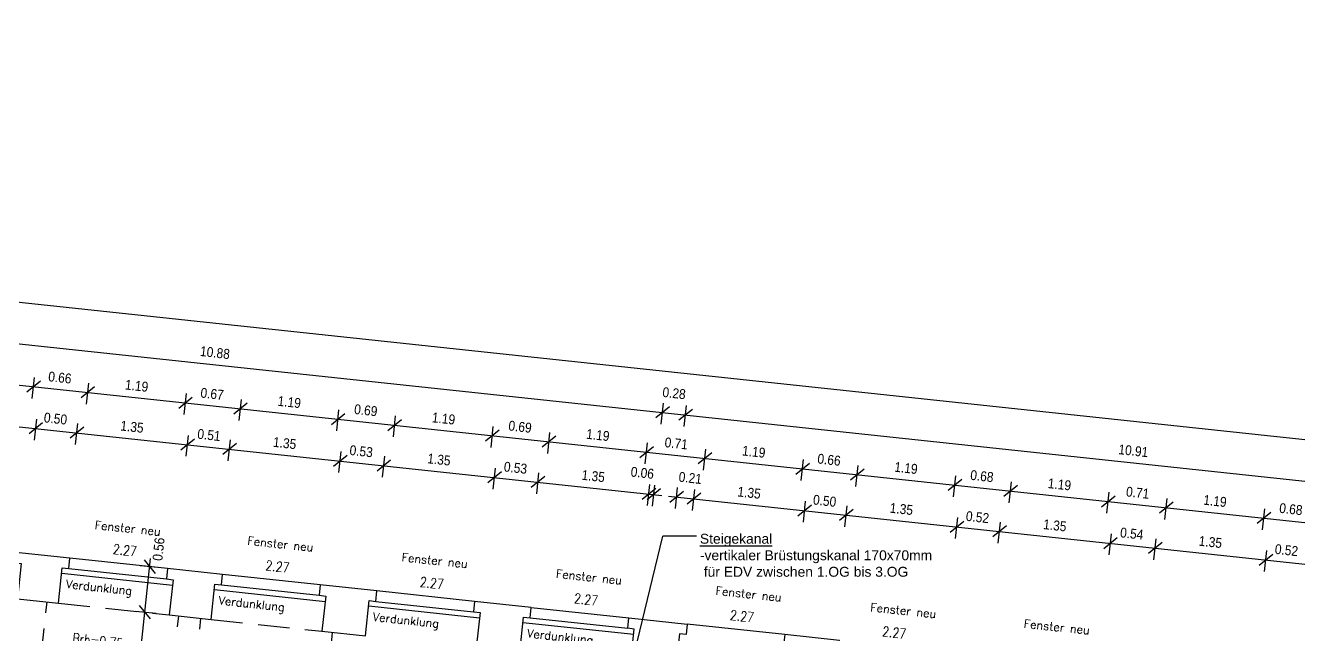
# Model space of a CAD drawing. Header units: metres. Extents: x -364 to -248, y 1030 to 1089.
# Drawn here: x -308.76 to -293.34, y 1071.05 to 1078.43 of the extents above; entities that cross this region are included whole.
import ezdxf
from ezdxf.enums import TextEntityAlignment as Align

# ---------------------------------------------------------------- set-up
doc = ezdxf.new("R2010")
doc.units = ezdxf.units.M
doc.header["$LTSCALE"] = 0.03
doc.linetypes.add('AUSGEZOGEN', pattern=[0])
doc.linetypes.add('STRICHLINIE', pattern=[19.05, 12.7, -6.35])
for name, color, linetype in [('A_ansicht', 9, 'CONTINUOUS'), ('A_Bemaßung', 2, 'CONTINUOUS'), ('A_Elektro', 1, 'CONTINUOUS'), ('A_fenster', 7, 'CONTINUOUS'), ('A_höhen', 3, 'CONTINUOUS'), ('A_text', 5, 'CONTINUOUS'), ('A_verdeckt', 8, 'STRICHLINIE'), ('A_wände', 6, 'CONTINUOUS'), ('E__VERSYS', 2, 'AUSGEZOGEN')]:
    doc.layers.add(name, color=color, linetype=linetype)
doc.styles.add('BOLDSIMP_FNT', font='TXT', dxfattribs={"height": 1})
doc.styles.add('SIMPLEX', font='simplex.shx', dxfattribs={"height": 0.1})
doc.styles.get("Standard").update_dxf_attribs({"font": 'ARIAL.TTF', "height": 1})

# ---------------------------------------------------------------- blocks, each defined once
blk = doc.blocks.new('SLASH1')
at = {"layer": 'A_Bemaßung', "color": 2, "linetype": 'Continuous'}
for p, q in [((0.07663, 0.07663), (-0.07319, -0.07319)), ((0, -0.14068), (0, 0.11466))]:
    blk.add_line(p, q, dxfattribs=at)
blk = doc.blocks.new('A$C7E8237D9')
at = {"layer": 'E__VERSYS', "color": 7, "linetype": 'Continuous', "ltscale": 5}
for p in [(59.016, 19.2), (59.813, 20.8)]:
    blk.add_line(p, (59.403, 20.8), dxfattribs=at)
at = {"layer": 'E__VERSYS', "color": 7, "insert": (59.854, 20.307), "char_height": 0.12, "attachment_point": 7}
blk.add_mtext('{\\LSteigekanal\\P}-vertikaler Brüstungskanal 170x70mm \\P für EDV zwischen 1.OG bis 3.OG', dxfattribs=at)

msp = doc.modelspace()

# ---------------------------------------------------------------- linework, layer by layer
at = {"layer": 'A_ansicht', "color": 9, "linetype": 'Continuous'}
for p, q in [((-307.03759, 1071.8523), (-308.22078, 1071.97867)), ((-305.18821, 1071.65477), (-306.37141, 1071.78115)), ((-303.31896, 1071.45514), (-304.50215, 1071.5815)), ((-302.63291, 1071.38187), (-301.44971, 1071.2555)), ((-299.56057, 1071.05373), (-300.74376, 1071.18011))]:
    msp.add_line(p, q, dxfattribs=at)
at = {"layer": 'A_Bemaßung', "linetype": 'Continuous'}
for p, q in [((-340.22316, 1078.4338), (-289.10413, 1072.97075)), ((-340.25615, 1077.93449), (-289.81733, 1072.54413)), ((-340.32943, 1077.43946), (-289.21039, 1071.97642)), ((-312.06652, 1073.91619), (-301.04984, 1072.73884)), ((-300.97069, 1072.73038), (-289.92399, 1071.54984)), ((-308.41424, 1061.03392), (-307.24497, 1071.97504))]:
    msp.add_line(p, q, dxfattribs=at)
at = {"layer": 'A_fenster', "color": 10, "linetype": 'Continuous'}
for p, q in [((-308.23419, 1071.85319), (-307.051, 1071.72664)), ((-308.32065, 1071.79706), (-306.97837, 1071.65352)), ((-306.38487, 1071.65545), (-305.20166, 1071.52891)), ((-306.47129, 1071.59932), (-305.12902, 1071.45579)), ((-304.60208, 1071.39946), (-303.2598, 1071.2559)), ((-304.51563, 1071.45547), (-303.33243, 1071.32905)), ((-302.73284, 1071.19951), (-301.39057, 1071.05606)), ((-302.64642, 1071.25562), (-301.46321, 1071.12907))]:
    msp.add_line(p, q, dxfattribs=at)
at = {"layer": 'A_verdeckt'}
for p, q in [((-309.1812, 1065.06573), (-308.49862, 1071.44903)), ((-308.35942, 1071.43416), (-307.01727, 1071.29062)), ((-307.5854, 1064.89507), (-306.90281, 1071.27837)), ((-307.31694, 1064.86639), (-306.63436, 1071.24969)), ((-306.51007, 1071.23642), (-305.1678, 1071.09286)), ((-305.72114, 1064.69574), (-305.03856, 1071.07906))]:
    msp.add_line(p, q, dxfattribs=at)
at = {"layer": 'A_wände', "linetype": 'Continuous'}
for points in [[(-308.877, 1072.04875), (-308.89041, 1071.92332), (-308.81086, 1071.91482), (-308.85655, 1071.48729), (-308.35943, 1071.43416), (-308.31373, 1071.86169), (-308.23418, 1071.85319), (-308.22078, 1071.97867), (-308.877, 1072.04875)], [(-307.03759, 1071.8523), (-307.051, 1071.72665), (-306.97147, 1071.71814), (-307.01726, 1071.29062), (-306.51007, 1071.23642), (-306.46438, 1071.66396), (-306.38486, 1071.65546), (-306.37141, 1071.78115), (-307.03759, 1071.8523)], [(-305.18821, 1071.65478), (-305.20167, 1071.52891), (-305.12213, 1071.52041), (-305.16781, 1071.09287), (-304.64086, 1071.03646), (-304.59517, 1071.46399), (-304.51562, 1071.45548), (-304.50216, 1071.58151), (-305.18821, 1071.65478)], [(-303.31896, 1071.45514), (-303.33243, 1071.32905), (-303.25289, 1071.32055), (-303.29858, 1070.89301), (-302.77162, 1070.83659), (-302.72594, 1071.26413), (-302.64641, 1071.25563), (-302.6329, 1071.38187), (-303.31896, 1071.45514)], [(-301.42936, 1070.69315), (-301.38368, 1071.12058), (-301.46321, 1071.12908), (-301.44971, 1071.25551), (-300.74376, 1071.1801), (-300.75743, 1071.05314), (-300.83696, 1071.06175)], [(-300.83696, 1071.06175), (-300.88295, 1070.63425)], [(-299.49479, 1070.9173), (-299.54079, 1070.48981), (-299.03868, 1070.43595), (-298.99269, 1070.86346), (-298.91317, 1070.85485), (-298.89936, 1070.98312), (-299.56058, 1071.05373), (-299.57434, 1070.92581), (-299.49479, 1070.9173)]]:
    msp.add_lwpolyline(points, dxfattribs=at)

# ---------------------------------------------------------------- block references
at = {"layer": 'A_Bemaßung', "color": 7}
for p, rotation in [((-308.66257, 1074.05525), 353.8999999999999), ((-308.00636, 1073.98512), 353.8999999999999), ((-306.82317, 1073.85867), 353.8999999999999), ((-306.157, 1073.78748), 353.8999999999999), ((-301.04313, 1073.74382), 353.8999999999999), ((-300.76499, 1073.71409), 353.8999999999999), ((-308.63615, 1073.54958), 353.8999999999999), ((-304.97381, 1073.66104), 353.8999999999999), ((-304.28776, 1073.58771), 353.8999999999999), ((-308.13903, 1073.49646), 353.8999999999999), ((-303.10457, 1073.46128), 353.8999999999999), ((-302.41851, 1073.38795), 353.8999999999999), ((-306.79686, 1073.35302), 353.8999999999999), ((-306.28967, 1073.29882), 353.8999999999999), ((-301.23533, 1073.2615), 353.8999999999999), ((-304.94739, 1073.15537), 353.8999999999999), ((-304.42043, 1073.09906), 353.8999999999999), ((-300.52938, 1073.18607), 353.8999999999999), ((-303.07815, 1072.9556), 353.8999999999999), ((-299.34621, 1073.05962), 353.8999999999999), ((-298.68499, 1072.98895), 353.8999999999999), ((-302.55119, 1072.89929), 353.8999999999999), ((-297.5018, 1072.86252), 353.8999999999999), ((-296.8257, 1072.79026), 353.8999999999999), ((-301.20892, 1072.75584), 353.8999999999999), ((-301.14928, 1072.74947), 353.8999999999999), ((-300.87125, 1072.71975), 353.8999999999999), ((-300.66246, 1072.69744), 353.8999999999999), ((-295.64252, 1072.66381), 353.8999999999999), ((-299.32019, 1072.55399), 353.8999999999999), ((-298.81806, 1072.50032), 353.8999999999999), ((-294.94144, 1072.58889), 353.8999999999999), ((-293.75824, 1072.46243), 353.8999999999999), ((-297.47579, 1072.35689), 353.8999999999999), ((-296.95878, 1072.30163), 353.8999999999999), ((-295.6165, 1072.15818), 353.8999999999999), ((-295.0746, 1072.10027), 353.8999999999999), ((-307.25561, 1071.87561), 83.9), ((-293.73226, 1071.95681), 353.8999999999999), ((-307.31471, 1071.3224), 83.9)]:
    msp.add_blockref('SLASH1', p, dxfattribs=dict(at, rotation=rotation))
at = {"layer": 'A_Elektro', "linetype": 'Continuous'}
msp.add_blockref('A$C7E8237D9', (-360.44279, 1051.44521), dxfattribs=at)

# ---------------------------------------------------------------- texts
at = {"layer": 'A_Bemaßung', "color": 7, "linetype": 'Continuous', "style": 'BOLDSIMP_FNT', "width": 0.9}
for s, rotation, p in [('10.88', 353.8, (-306.65379, 1074.39372)), ('0.66', 353.8, (-308.49278, 1074.0874)), ('1.19', 353.8, (-307.56286, 1073.98801)), ('0.67', 353.8, (-306.64841, 1073.89029)), ('0.28', 353.8, (-301.0515, 1073.89799)), ('1.19', 353.8, (-305.71348, 1073.79037)), ('0.69', 353.8, (-304.78654, 1073.69131)), ('0.50', 353.8, (-308.54591, 1073.59023)), ('1.19', 353.8, (-303.84424, 1073.59061)), ('1.35', 353.8, (-307.61859, 1073.49112)), ('0.51', 353.8, (-306.68625, 1073.39148)), ('0.69', 353.8, (-302.91731, 1073.49155)), ('1.19', 353.8, (-301.97502, 1073.39084)), ('1.35', 353.8, (-305.76918, 1073.29348)), ('0.53', 353.8, (-304.84223, 1073.19441)), ('0.71', 353.8, (-301.02533, 1073.28936)), ('10.91', 353.8, (-295.52733, 1073.20463)), ('1.35', 353.8, (-303.89994, 1073.09372)), ('1.19', 353.8, (-300.08588, 1073.18896)), ('0.66', 353.8, (-299.17392, 1073.0915)), ('0.53', 353.8, (-302.97298, 1072.99465)), ('1.35', 353.8, (-302.0307, 1072.89395)), ('0.06', 353.8, (-301.43619, 1072.93339)), ('1.19', 353.8, (-298.24149, 1072.99184)), ('0.68', 353.8, (-297.32208, 1072.89358)), ('0.21', 353.8, (-300.8553, 1072.87132)), ('1.19', 353.8, (-296.3822, 1072.79315)), ('1.35', 353.8, (-300.14196, 1072.6921)), ('0.50', 353.8, (-299.22745, 1072.59436)), ('0.71', 353.8, (-295.43495, 1072.69192)), ('1.19', 353.8, (-294.49793, 1072.59177)), ('1.35', 353.8, (-298.29757, 1072.49499)), ('0.68', 353.8, (-293.57867, 1072.49353)), ('0.52', 353.8, (-297.37562, 1072.39646)), ('1.35', 353.8, (-296.43829, 1072.29629)), ('0.54', 353.8, (-295.50644, 1072.19671)), ('0.56', 83.8, (-307.0675, 1071.93803)), ('1.35', 353.8, (-294.55408, 1072.09493)), ('0.52', 353.8, (-293.63221, 1071.99641))]:
    msp.add_text(s, height=0.12, rotation=rotation, dxfattribs=at).set_placement(p, align=Align.BOTTOM_LEFT)
at = {"layer": 'A_höhen', "linetype": 'Continuous', "style": 'SIMPLEX', "width": 0.8}
for s, p in [('2.27', (-307.5557, 1072.07542)), ('2.27', (-305.70634, 1071.87767)), ('2.27', (-303.83712, 1071.6777)), ('2.27', (-301.96789, 1071.47786)), ('2.27', (-300.07884, 1071.27536)), ('Brh=0.75', (-307.88413, 1070.97615)), ('2.27', (-298.23456, 1071.07706))]:
    msp.add_text(s, height=0.12, rotation=353.5, dxfattribs=at).set_placement(p, align=Align.MIDDLE_CENTER)
at = {"layer": 'A_text', "linetype": 'Continuous', "char_height": 0.1, "width": 1, "attachment_point": 1, "style": 'SIMPLEX'}
for s, insert, rotation in [('{\\Fsimplex.shx;Fenster neu}', (-307.91447, 1072.43271), 354), ('{\\Fsimplex.shx;Fenster neu}', (-306.06443, 1072.2415), 354), ('{\\Fsimplex.shx;Fenster neu}', (-304.19519, 1072.04186), 354), ('{\\Fsimplex.shx;Fenster neu}', (-302.32592, 1071.84222), 354), ('Verdunklung', (-308.26376, 1071.71766), 353.857607), ('Verdunklung', (-306.41441, 1071.51992), 353.857607), ('{\\Fsimplex.shx;Fenster neu}', (-300.39184, 1071.63565), 354), ('{\\Fsimplex.shx;Fenster neu}', (-298.5175, 1071.43549), 354), ('Verdunklung', (-304.5452, 1071.31996), 353.857607), ('{\\Fsimplex.shx;Fenster neu}', (-296.65807, 1071.23689), 354), ('Verdunklung', (-302.67596, 1071.12008), 353.857607)]:
    msp.add_mtext(s, dxfattribs=dict(at, insert=insert, rotation=rotation))

doc.saveas('drawing.dxf')
